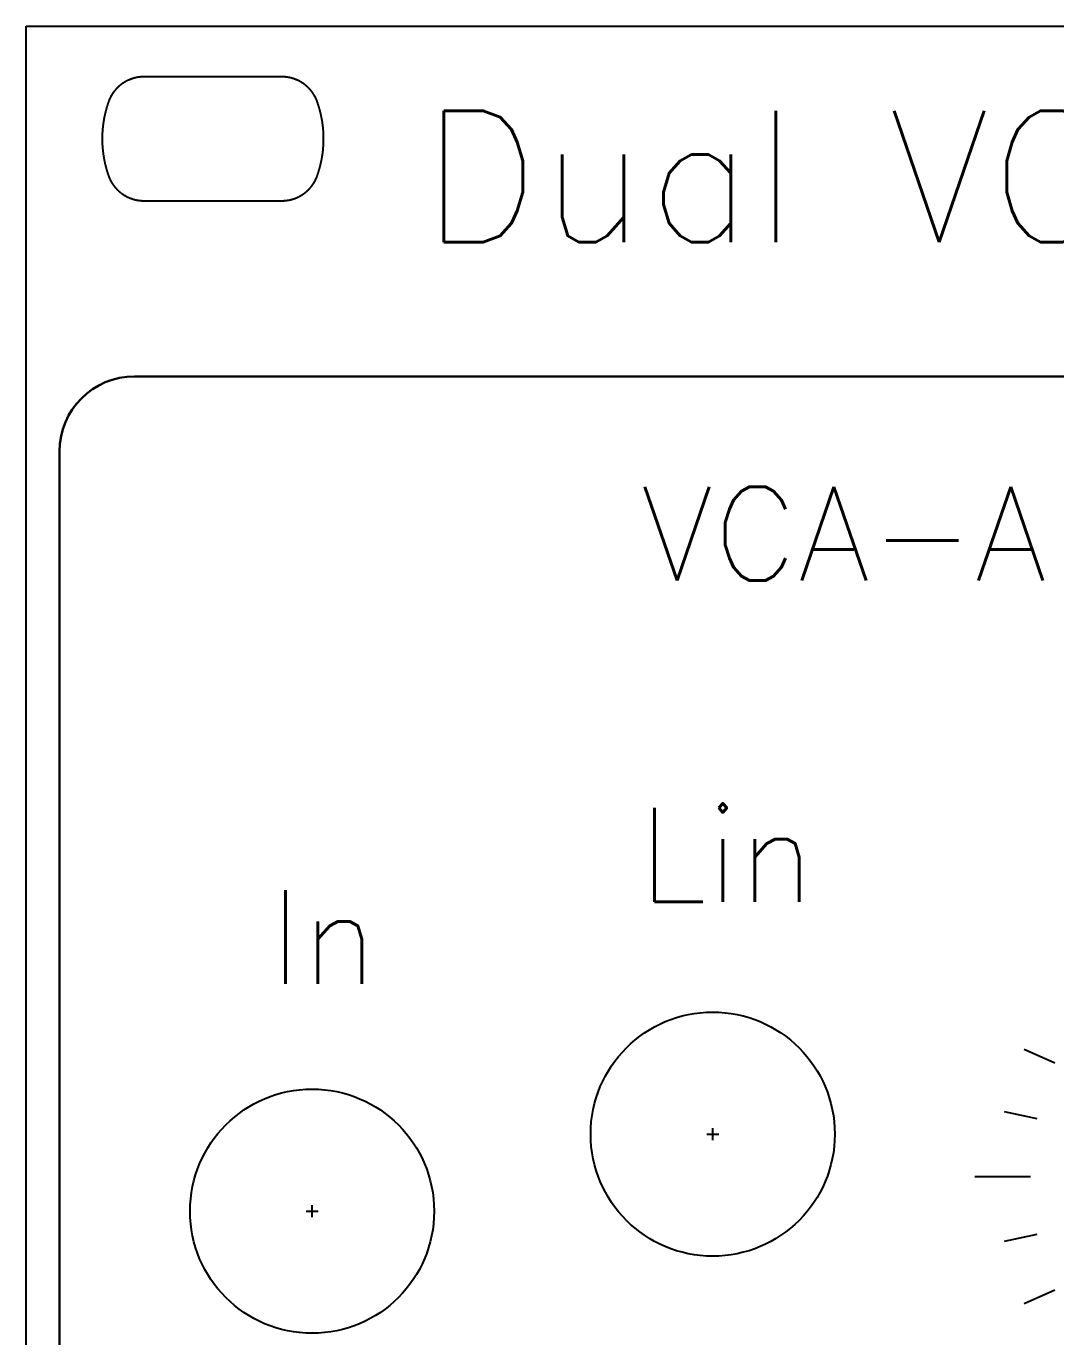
# Model space of a CAD drawing. Header units: millimetres. Extents: x 0 to 45, y 0 to 128.
# Drawn here: x 0 to 27.44, y 93.57 to 128.5 of the extents above; entities that cross this region are included whole.
import ezdxf

# ---------------------------------------------------------------- set-up
doc = ezdxf.new("R2010")
doc.units = ezdxf.units.MM
doc.header["$LTSCALE"] = 0.025
doc.layers.add('Object', color=7, linetype='Continuous')
doc.styles.get("Standard").update_dxf_attribs({"font": 'RomanS.ttf'})

msp = doc.modelspace()

# ---------------------------------------------------------------- linework, layer by layer
at = {"layer": 'Object', "color": 1}
for p, q in [((0, 128.5), (45.212, 128.5)), ((0, 0), (0, 128.5))]:
    msp.add_line(p, q, dxfattribs=at)
at = {"layer": 'Object', "lineweight": 30}
for p, q in [((2.887, 119.168), (42.325, 119.168)), ((0.887, 117.168), (0.887, 70.516))]:
    msp.add_line(p, q, dxfattribs=at)
at = {"layer": 'Object', "color": 1, "linetype": 'ByBlock'}
for p, q in [((18.138, 98.973), (18.457, 98.973)), ((18.298, 98.814), (18.298, 99.133)), ((7.461, 96.918), (7.78, 96.918)), ((7.62, 96.759), (7.62, 97.078))]:
    msp.add_line(p, q, dxfattribs=at)
msp.add_lwpolyline([(7.927, 125.57), (7.927, 125.578), (7.927, 125.586), (7.926, 125.594), (7.926, 125.601), (7.926, 125.609), (7.926, 125.617), (7.925, 125.625), (7.925, 125.633), (7.925, 125.64), (7.924, 125.648), (7.924, 125.656), (7.923, 125.664), (7.923, 125.671), (7.922, 125.679), (7.922, 125.687), (7.921, 125.695), (7.921, 125.703), (7.92, 125.71), (7.92, 125.718), (7.919, 125.726), (7.919, 125.734), (7.918, 125.742), (7.917, 125.749), (7.917, 125.757), (7.916, 125.765), (7.915, 125.773), (7.915, 125.78), (7.914, 125.788), (7.913, 125.796), (7.912, 125.804), (7.911, 125.812), (7.911, 125.819), (7.91, 125.827), (7.909, 125.835), (7.908, 125.843), (7.907, 125.85), (7.906, 125.858), (7.905, 125.866), (7.904, 125.874), (7.903, 125.881), (7.902, 125.889), (7.901, 125.897), (7.9, 125.905), (7.899, 125.912), (7.898, 125.92), (7.897, 125.928), (7.896, 125.936), (7.894, 125.943), (7.893, 125.951), (7.892, 125.959), (7.891, 125.966), (7.89, 125.974), (7.888, 125.982), (7.887, 125.99), (7.886, 125.997), (7.884, 126.005), (7.883, 126.013), (7.882, 126.02), (7.88, 126.028), (7.879, 126.036), (7.877, 126.044), (7.876, 126.051), (7.875, 126.059), (7.873, 126.067), (7.871, 126.074), (7.87, 126.082), (7.868, 126.09), (7.867, 126.097), (7.865, 126.105), (7.864, 126.113), (7.862, 126.12), (7.86, 126.128), (7.859, 126.136), (7.857, 126.143), (7.855, 126.151), (7.853, 126.159), (7.852, 126.166), (7.85, 126.174), (7.848, 126.182), (7.846, 126.189), (7.844, 126.197), (7.843, 126.204), (7.841, 126.212), (7.839, 126.22), (7.837, 126.227), (7.835, 126.235), (7.833, 126.243), (7.831, 126.25), (7.829, 126.258), (7.827, 126.265), (7.825, 126.273), (7.823, 126.281), (7.821, 126.288), (7.819, 126.296), (7.817, 126.303), (7.814, 126.311), (7.812, 126.318), (7.81, 126.326), (7.808, 126.334), (7.806, 126.341), (7.803, 126.349), (7.801, 126.356), (7.799, 126.364), (7.796, 126.371), (7.794, 126.379), (7.792, 126.386), (7.789, 126.394), (7.787, 126.401), (7.785, 126.409), (7.782, 126.416), (7.78, 126.424), (7.777, 126.431), (7.775, 126.439), (7.772, 126.446), (7.77, 126.454), (7.767, 126.461), (7.764, 126.469), (7.762, 126.476), (7.759, 126.484), (7.758, 126.488), (7.756, 126.493), (7.754, 126.498), (7.752, 126.502), (7.751, 126.507), (7.749, 126.512), (7.747, 126.516), (7.745, 126.521), (7.743, 126.525), (7.742, 126.53), (7.74, 126.535), (7.738, 126.539), (7.736, 126.544), (7.734, 126.548), (7.732, 126.553), (7.73, 126.557), (7.728, 126.562), (7.726, 126.566), (7.724, 126.571), (7.722, 126.575), (7.72, 126.579), (7.718, 126.584), (7.715, 126.588), (7.713, 126.593), (7.711, 126.597), (7.709, 126.601), (7.707, 126.606), (7.705, 126.61), (7.702, 126.614), (7.7, 126.619), (7.698, 126.623), (7.695, 126.627), (7.693, 126.632), (7.691, 126.636), (7.688, 126.64), (7.686, 126.644), (7.684, 126.649), (7.681, 126.653), (7.679, 126.657), (7.676, 126.661), (7.674, 126.665), (7.671, 126.669), (7.669, 126.673), (7.666, 126.678), (7.664, 126.682), (7.661, 126.686), (7.659, 126.69), (7.656, 126.694), (7.653, 126.698), (7.651, 126.702), (7.648, 126.706), (7.645, 126.71), (7.643, 126.714), (7.64, 126.718), (7.637, 126.722), (7.634, 126.726), (7.632, 126.73), (7.629, 126.734), (7.626, 126.738), (7.623, 126.741), (7.62, 126.745), (7.618, 126.749), (7.615, 126.753), (7.612, 126.757), (7.609, 126.761), (7.606, 126.764), (7.603, 126.768), (7.6, 126.772), (7.597, 126.776), (7.594, 126.779), (7.591, 126.783), (7.588, 126.787), (7.585, 126.791), (7.582, 126.794), (7.579, 126.798), (7.576, 126.801), (7.573, 126.805), (7.569, 126.809), (7.566, 126.812), (7.563, 126.816), (7.56, 126.819), (7.557, 126.823), (7.554, 126.826), (7.55, 126.83), (7.547, 126.833), (7.544, 126.837), (7.541, 126.84), (7.537, 126.844), (7.534, 126.847), (7.531, 126.851), (7.527, 126.854), (7.524, 126.857), (7.521, 126.861), (7.517, 126.864), (7.514, 126.867), (7.51, 126.871), (7.507, 126.874), (7.503, 126.877), (7.5, 126.881), (7.497, 126.884), (7.493, 126.887), (7.49, 126.89), (7.486, 126.893), (7.482, 126.897), (7.479, 126.9), (7.475, 126.903), (7.472, 126.906), (7.468, 126.909), (7.465, 126.912), (7.461, 126.915), (7.457, 126.918), (7.454, 126.921), (7.45, 126.924), (7.446, 126.927), (7.443, 126.93), (7.439, 126.933), (7.435, 126.936), (7.431, 126.939), (7.428, 126.942), (7.424, 126.945), (7.42, 126.948), (7.416, 126.951), (7.413, 126.954), (7.409, 126.956), (7.405, 126.959), (7.401, 126.962), (7.397, 126.965), (7.393, 126.968), (7.39, 126.97), (7.386, 126.973), (7.382, 126.976), (7.378, 126.978), (7.374, 126.981), (7.37, 126.984), (7.366, 126.986), (7.362, 126.989), (7.358, 126.991), (7.354, 126.994), (7.35, 126.997), (7.346, 126.999), (7.342, 127.002), (7.338, 127.004), (7.334, 127.007), (7.33, 127.009), (7.326, 127.011), (7.322, 127.014), (7.318, 127.016), (7.313, 127.019), (7.309, 127.021), (7.305, 127.023), (7.301, 127.026), (7.297, 127.028), (7.293, 127.03), (7.289, 127.032), (7.284, 127.035), (7.28, 127.037), (7.276, 127.039), (7.272, 127.041), (7.267, 127.043), (7.263, 127.046), (7.259, 127.048), (7.255, 127.05), (7.25, 127.052), (7.246, 127.054), (7.242, 127.056), (7.238, 127.058), (7.233, 127.06), (7.229, 127.062), (7.225, 127.064), (7.22, 127.066), (7.216, 127.068), (7.211, 127.07), (7.207, 127.072), (7.203, 127.073), (7.198, 127.075), (7.194, 127.077), (7.189, 127.079), (7.185, 127.081), (7.181, 127.082), (7.176, 127.084), (7.172, 127.086), (7.167, 127.088), (7.163, 127.089), (7.158, 127.091), (7.154, 127.092), (7.149, 127.094), (7.145, 127.096), (7.14, 127.097), (7.136, 127.099), (7.131, 127.1), (7.127, 127.102), (7.122, 127.103), (7.117, 127.105), (7.113, 127.106), (7.108, 127.108), (7.104, 127.109), (7.099, 127.11), (7.094, 127.112), (7.09, 127.113), (7.085, 127.114), (7.081, 127.116), (7.076, 127.117), (7.071, 127.118), (7.067, 127.119), (7.062, 127.121), (7.057, 127.122), (7.053, 127.123), (7.048, 127.124), (7.043, 127.125), (7.039, 127.126), (7.034, 127.127), (7.029, 127.128), (7.024, 127.129), (7.02, 127.13), (7.015, 127.131), (7.01, 127.132), (7.005, 127.133), (7.001, 127.134), (6.996, 127.135), (6.991, 127.136), (6.986, 127.137), (6.982, 127.137), (6.977, 127.138), (6.972, 127.139), (6.967, 127.14), (6.962, 127.14), (6.958, 127.141), (6.953, 127.142), (6.948, 127.143), (6.943, 127.143), (6.938, 127.144), (6.933, 127.144), (6.929, 127.145), (6.924, 127.145), (6.919, 127.146), (6.914, 127.146), (6.909, 127.147), (6.904, 127.147), (6.899, 127.148), (6.894, 127.148), (6.889, 127.149), (6.885, 127.149), (6.88, 127.149), (6.875, 127.15), (6.87, 127.15), (6.865, 127.15), (6.86, 127.15), (6.855, 127.151), (6.85, 127.151), (6.845, 127.151), (6.84, 127.151), (6.835, 127.151), (6.83, 127.151), (6.825, 127.151), (6.82, 127.151), (6.815, 127.151), (3.137, 127.151), (3.132, 127.151), (3.127, 127.151), (3.122, 127.151), (3.117, 127.151), (3.112, 127.151), (3.107, 127.151), (3.102, 127.151), (3.097, 127.151), (3.092, 127.15), (3.087, 127.15), (3.082, 127.15), (3.077, 127.15), (3.072, 127.149), (3.067, 127.149), (3.063, 127.149), (3.058, 127.148), (3.053, 127.148), (3.048, 127.147), (3.043, 127.147), (3.038, 127.146), (3.033, 127.146), (3.028, 127.145), (3.023, 127.145), (3.019, 127.144), (3.014, 127.144), (3.009, 127.143), (3.004, 127.143), (2.999, 127.142), (2.994, 127.141), (2.99, 127.14), (2.985, 127.14), (2.98, 127.139), (2.975, 127.138), (2.97, 127.137), (2.966, 127.137), (2.961, 127.136), (2.956, 127.135), (2.951, 127.134), (2.947, 127.133), (2.942, 127.132), (2.937, 127.131), (2.932, 127.13), (2.928, 127.129), (2.923, 127.128), (2.918, 127.127), (2.913, 127.126), (2.909, 127.125), (2.904, 127.124), (2.899, 127.123), (2.895, 127.122), (2.89, 127.121), (2.885, 127.119), (2.881, 127.118), (2.876, 127.117), (2.871, 127.116), (2.867, 127.114), (2.862, 127.113), (2.858, 127.112), (2.853, 127.11), (2.848, 127.109), (2.844, 127.108), (2.839, 127.106), (2.835, 127.105), (2.83, 127.103), (2.825, 127.102), (2.821, 127.1), (2.816, 127.099), (2.812, 127.097), (2.807, 127.096), (2.803, 127.094), (2.798, 127.092), (2.794, 127.091), (2.789, 127.089), (2.785, 127.088), (2.78, 127.086), (2.776, 127.084), (2.771, 127.082), (2.767, 127.081), (2.763, 127.079), (2.758, 127.077), (2.754, 127.075), (2.749, 127.073), (2.745, 127.072), (2.741, 127.07), (2.736, 127.068), (2.732, 127.066), (2.727, 127.064), (2.723, 127.062), (2.719, 127.06), (2.714, 127.058), (2.71, 127.056), (2.706, 127.054), (2.702, 127.052), (2.697, 127.05), (2.693, 127.048), (2.689, 127.046), (2.685, 127.043), (2.68, 127.041), (2.676, 127.039), (2.672, 127.037), (2.668, 127.035), (2.663, 127.032), (2.659, 127.03), (2.655, 127.028), (2.651, 127.026), (2.647, 127.023), (2.643, 127.021), (2.639, 127.019), (2.634, 127.016), (2.63, 127.014), (2.626, 127.011), (2.622, 127.009), (2.618, 127.007), (2.614, 127.004), (2.61, 127.002), (2.606, 126.999), (2.602, 126.997), (2.598, 126.994), (2.594, 126.991), (2.59, 126.989), (2.586, 126.986), (2.582, 126.984), (2.578, 126.981), (2.574, 126.978), (2.57, 126.976), (2.566, 126.973), (2.562, 126.97), (2.559, 126.968), (2.555, 126.965), (2.551, 126.962), (2.547, 126.959), (2.543, 126.956), (2.539, 126.954), (2.536, 126.951), (2.532, 126.948), (2.528, 126.945), (2.524, 126.942), (2.521, 126.939), (2.517, 126.936), (2.513, 126.933), (2.509, 126.93), (2.506, 126.927), (2.502, 126.924), (2.498, 126.921), (2.495, 126.918), (2.491, 126.915), (2.487, 126.912), (2.484, 126.909), (2.48, 126.906), (2.477, 126.903), (2.473, 126.9), (2.47, 126.897), (2.466, 126.893), (2.462, 126.89), (2.459, 126.887), (2.455, 126.884), (2.452, 126.881), (2.449, 126.877), (2.445, 126.874), (2.442, 126.871), (2.438, 126.867), (2.435, 126.864), (2.431, 126.861), (2.428, 126.857), (2.425, 126.854), (2.421, 126.851), (2.418, 126.847), (2.415, 126.844), (2.411, 126.84), (2.408, 126.837), (2.405, 126.833), (2.402, 126.83), (2.398, 126.826), (2.395, 126.823), (2.392, 126.819), (2.389, 126.816), (2.386, 126.812), (2.383, 126.809), (2.379, 126.805), (2.376, 126.801), (2.373, 126.798), (2.37, 126.794), (2.367, 126.791), (2.364, 126.787), (2.361, 126.783), (2.358, 126.779), (2.355, 126.776), (2.352, 126.772), (2.349, 126.768), (2.346, 126.764), (2.343, 126.761), (2.34, 126.757), (2.337, 126.753), (2.334, 126.749), (2.332, 126.745), (2.329, 126.741), (2.326, 126.738), (2.323, 126.734), (2.32, 126.73), (2.318, 126.726), (2.315, 126.722), (2.312, 126.718), (2.309, 126.714), (2.307, 126.71), (2.304, 126.706), (2.301, 126.702), (2.299, 126.698), (2.296, 126.694), (2.293, 126.69), (2.291, 126.686), (2.288, 126.682), (2.286, 126.678), (2.283, 126.673), (2.281, 126.669), (2.278, 126.665), (2.276, 126.661), (2.273, 126.657), (2.271, 126.653), (2.268, 126.649), (2.266, 126.644), (2.264, 126.64), (2.261, 126.636), (2.259, 126.632), (2.257, 126.627), (2.254, 126.623), (2.252, 126.619), (2.25, 126.614), (2.247, 126.61), (2.245, 126.606), (2.243, 126.601), (2.241, 126.597), (2.239, 126.593), (2.237, 126.588), (2.234, 126.584), (2.232, 126.579), (2.23, 126.575), (2.228, 126.571), (2.226, 126.566), (2.224, 126.562), (2.222, 126.557), (2.22, 126.553), (2.218, 126.548), (2.216, 126.544), (2.214, 126.539), (2.212, 126.535), (2.21, 126.53), (2.209, 126.525), (2.207, 126.521), (2.205, 126.516), (2.203, 126.512), (2.201, 126.507), (2.2, 126.502), (2.198, 126.498), (2.196, 126.493), (2.195, 126.488), (2.193, 126.484), (2.19, 126.476), (2.188, 126.469), (2.185, 126.461), (2.182, 126.454), (2.18, 126.446), (2.177, 126.439), (2.175, 126.431), (2.172, 126.424), (2.17, 126.416), (2.168, 126.409), (2.165, 126.401), (2.163, 126.394), (2.16, 126.386), (2.158, 126.379), (2.156, 126.371), (2.153, 126.364), (2.151, 126.356), (2.149, 126.349), (2.146, 126.341), (2.144, 126.334), (2.142, 126.326), (2.14, 126.318), (2.138, 126.311), (2.135, 126.303), (2.133, 126.296), (2.131, 126.288), (2.129, 126.281), (2.127, 126.273), (2.125, 126.265), (2.123, 126.258), (2.121, 126.25), (2.119, 126.243), (2.117, 126.235), (2.115, 126.227), (2.113, 126.22), (2.111, 126.212), (2.109, 126.204), (2.108, 126.197), (2.106, 126.189), (2.104, 126.182), (2.102, 126.174), (2.1, 126.166), (2.099, 126.159), (2.097, 126.151), (2.095, 126.143), (2.093, 126.136), (2.092, 126.128), (2.09, 126.12), (2.088, 126.113), (2.087, 126.105), (2.085, 126.097), (2.084, 126.09), (2.082, 126.082), (2.081, 126.074), (2.079, 126.067), (2.077, 126.059), (2.076, 126.051), (2.075, 126.044), (2.073, 126.036), (2.072, 126.028), (2.07, 126.02), (2.069, 126.013), (2.068, 126.005), (2.066, 125.997), (2.065, 125.99), (2.064, 125.982), (2.062, 125.974), (2.061, 125.966), (2.06, 125.959), (2.059, 125.951), (2.058, 125.943), (2.056, 125.936), (2.055, 125.928), (2.054, 125.92), (2.053, 125.912), (2.052, 125.905), (2.051, 125.897), (2.05, 125.889), (2.049, 125.881), (2.048, 125.874), (2.047, 125.866), (2.046, 125.858), (2.045, 125.85), (2.044, 125.843), (2.043, 125.835), (2.042, 125.827), (2.041, 125.819), (2.041, 125.812), (2.04, 125.804), (2.039, 125.796), (2.038, 125.788), (2.037, 125.78), (2.037, 125.773), (2.036, 125.765), (2.035, 125.757), (2.035, 125.749), (2.034, 125.742), (2.033, 125.734), (2.033, 125.726), (2.032, 125.718), (2.032, 125.71), (2.031, 125.703), (2.031, 125.695), (2.03, 125.687), (2.03, 125.679), (2.029, 125.671), (2.029, 125.664), (2.028, 125.656), (2.028, 125.648), (2.027, 125.64), (2.027, 125.633), (2.027, 125.625), (2.026, 125.617), (2.026, 125.609), (2.026, 125.601), (2.026, 125.594), (2.025, 125.586), (2.025, 125.578), (2.025, 125.57), (2.025, 125.562), (2.025, 125.555), (2.024, 125.547), (2.024, 125.539), (2.024, 125.531), (2.024, 125.523), (2.024, 125.516), (2.024, 125.508), (2.024, 125.5), (2.024, 125.492), (2.024, 125.484), (2.024, 125.477), (2.024, 125.469), (2.024, 125.461), (2.024, 125.453), (2.025, 125.445), (2.025, 125.438), (2.025, 125.43), (2.025, 125.422), (2.025, 125.414), (2.026, 125.406), (2.026, 125.399), (2.026, 125.391), (2.026, 125.383), (2.027, 125.375), (2.027, 125.367), (2.027, 125.36), (2.028, 125.352), (2.028, 125.344), (2.029, 125.336), (2.029, 125.329), (2.03, 125.321), (2.03, 125.313), (2.031, 125.305), (2.031, 125.297), (2.032, 125.29), (2.032, 125.282), (2.033, 125.274), (2.033, 125.266), (2.034, 125.258), (2.035, 125.251), (2.035, 125.243), (2.036, 125.235), (2.037, 125.227), (2.037, 125.22), (2.038, 125.212), (2.039, 125.204), (2.04, 125.196), (2.041, 125.188), (2.041, 125.181), (2.042, 125.173), (2.043, 125.165), (2.044, 125.157), (2.045, 125.15), (2.046, 125.142), (2.047, 125.134), (2.048, 125.126), (2.049, 125.119), (2.05, 125.111), (2.051, 125.103), (2.052, 125.095), (2.053, 125.088), (2.054, 125.08), (2.055, 125.072), (2.056, 125.064), (2.058, 125.057), (2.059, 125.049), (2.06, 125.041), (2.061, 125.034), (2.062, 125.026), (2.064, 125.018), (2.065, 125.01), (2.066, 125.003), (2.068, 124.995), (2.069, 124.987), (2.07, 124.98), (2.072, 124.972), (2.073, 124.964), (2.075, 124.956), (2.076, 124.949), (2.077, 124.941), (2.079, 124.933), (2.081, 124.926), (2.082, 124.918), (2.084, 124.91), (2.085, 124.903), (2.087, 124.895), (2.088, 124.887), (2.09, 124.88), (2.092, 124.872), (2.093, 124.864), (2.095, 124.857), (2.097, 124.849), (2.099, 124.841), (2.1, 124.834), (2.102, 124.826), (2.104, 124.818), (2.106, 124.811), (2.108, 124.803), (2.109, 124.796), (2.111, 124.788), (2.113, 124.78), (2.115, 124.773), (2.117, 124.765), (2.119, 124.757), (2.121, 124.75), (2.123, 124.742), (2.125, 124.735), (2.127, 124.727), (2.129, 124.719), (2.131, 124.712), (2.133, 124.704), (2.135, 124.697), (2.138, 124.689), (2.14, 124.682), (2.142, 124.674), (2.144, 124.666), (2.146, 124.659), (2.149, 124.651), (2.151, 124.644), (2.153, 124.636), (2.156, 124.629), (2.158, 124.621), (2.16, 124.614), (2.163, 124.606), (2.165, 124.599), (2.168, 124.591), (2.17, 124.584), (2.172, 124.576), (2.175, 124.569), (2.177, 124.561), (2.18, 124.554), (2.182, 124.546), (2.185, 124.539), (2.188, 124.531), (2.19, 124.524), (2.193, 124.516), (2.195, 124.512), (2.196, 124.507), (2.198, 124.502), (2.2, 124.498), (2.201, 124.493), (2.203, 124.488), (2.205, 124.484), (2.207, 124.479), (2.209, 124.475), (2.21, 124.47), (2.212, 124.465), (2.214, 124.461), (2.216, 124.456), (2.218, 124.452), (2.22, 124.447), (2.222, 124.443), (2.224, 124.438), (2.226, 124.434), (2.228, 124.429), (2.23, 124.425), (2.232, 124.421), (2.234, 124.416), (2.237, 124.412), (2.239, 124.407), (2.241, 124.403), (2.243, 124.399), (2.245, 124.394), (2.247, 124.39), (2.25, 124.386), (2.252, 124.381), (2.254, 124.377), (2.257, 124.373), (2.259, 124.368), (2.261, 124.364), (2.264, 124.36), (2.266, 124.356), (2.268, 124.351), (2.271, 124.347), (2.273, 124.343), (2.276, 124.339), (2.278, 124.335), (2.281, 124.331), (2.283, 124.327), (2.286, 124.322), (2.288, 124.318), (2.291, 124.314), (2.293, 124.31), (2.296, 124.306), (2.299, 124.302), (2.301, 124.298), (2.304, 124.294), (2.307, 124.29), (2.309, 124.286), (2.312, 124.282), (2.315, 124.278), (2.318, 124.274), (2.32, 124.27), (2.323, 124.266), (2.326, 124.262), (2.329, 124.259), (2.332, 124.255), (2.334, 124.251), (2.337, 124.247), (2.34, 124.243), (2.343, 124.239), (2.346, 124.236), (2.349, 124.232), (2.352, 124.228), (2.355, 124.224), (2.358, 124.221), (2.361, 124.217), (2.364, 124.213), (2.367, 124.209), (2.37, 124.206), (2.373, 124.202), (2.376, 124.199), (2.379, 124.195), (2.383, 124.191), (2.386, 124.188), (2.389, 124.184), (2.392, 124.181), (2.395, 124.177), (2.398, 124.174), (2.402, 124.17), (2.405, 124.167), (2.408, 124.163), (2.411, 124.16), (2.415, 124.156), (2.418, 124.153), (2.421, 124.149), (2.425, 124.146), (2.428, 124.143), (2.431, 124.139), (2.435, 124.136), (2.438, 124.133), (2.442, 124.129), (2.445, 124.126), (2.449, 124.123), (2.452, 124.119), (2.455, 124.116), (2.459, 124.113), (2.462, 124.11), (2.466, 124.107), (2.47, 124.103), (2.473, 124.1), (2.477, 124.097), (2.48, 124.094), (2.484, 124.091), (2.487, 124.088), (2.491, 124.085), (2.495, 124.082), (2.498, 124.079), (2.502, 124.076), (2.506, 124.073), (2.509, 124.07), (2.513, 124.067), (2.517, 124.064), (2.521, 124.061), (2.524, 124.058), (2.528, 124.055), (2.532, 124.052), (2.536, 124.049), (2.539, 124.046), (2.543, 124.044), (2.547, 124.041), (2.551, 124.038), (2.555, 124.035), (2.559, 124.032), (2.562, 124.03), (2.566, 124.027), (2.57, 124.024), (2.574, 124.022), (2.578, 124.019), (2.582, 124.016), (2.586, 124.014), (2.59, 124.011), (2.594, 124.009), (2.598, 124.006), (2.602, 124.003), (2.606, 124.001), (2.61, 123.998), (2.614, 123.996), (2.618, 123.993), (2.622, 123.991), (2.626, 123.989), (2.63, 123.986), (2.634, 123.984), (2.639, 123.981), (2.643, 123.979), (2.647, 123.977), (2.651, 123.974), (2.655, 123.972), (2.659, 123.97), (2.663, 123.968), (2.668, 123.965), (2.672, 123.963), (2.676, 123.961), (2.68, 123.959), (2.685, 123.957), (2.689, 123.954), (2.693, 123.952), (2.697, 123.95), (2.702, 123.948), (2.706, 123.946), (2.71, 123.944), (2.714, 123.942), (2.719, 123.94), (2.723, 123.938), (2.727, 123.936), (2.732, 123.934), (2.736, 123.932), (2.741, 123.93), (2.745, 123.928), (2.749, 123.927), (2.754, 123.925), (2.758, 123.923), (2.763, 123.921), (2.767, 123.919), (2.771, 123.918), (2.776, 123.916), (2.78, 123.914), (2.785, 123.912), (2.789, 123.911), (2.794, 123.909), (2.798, 123.908), (2.803, 123.906), (2.807, 123.904), (2.812, 123.903), (2.816, 123.901), (2.821, 123.9), (2.825, 123.898), (2.83, 123.897), (2.835, 123.895), (2.839, 123.894), (2.844, 123.892), (2.848, 123.891), (2.853, 123.89), (2.858, 123.888), (2.862, 123.887), (2.867, 123.886), (2.871, 123.884), (2.876, 123.883), (2.881, 123.882), (2.885, 123.881), (2.89, 123.879), (2.895, 123.878), (2.899, 123.877), (2.904, 123.876), (2.909, 123.875), (2.913, 123.874), (2.918, 123.873), (2.923, 123.872), (2.928, 123.871), (2.932, 123.87), (2.937, 123.869), (2.942, 123.868), (2.947, 123.867), (2.951, 123.866), (2.956, 123.865), (2.961, 123.864), (2.966, 123.863), (2.97, 123.863), (2.975, 123.862), (2.98, 123.861), (2.985, 123.86), (2.99, 123.86), (2.994, 123.859), (2.999, 123.858), (3.004, 123.857), (3.009, 123.857), (3.014, 123.856), (3.019, 123.856), (3.023, 123.855), (3.028, 123.855), (3.033, 123.854), (3.038, 123.854), (3.043, 123.853), (3.048, 123.853), (3.053, 123.852), (3.058, 123.852), (3.063, 123.851), (3.067, 123.851), (3.072, 123.851), (3.077, 123.85), (3.082, 123.85), (3.087, 123.85), (3.092, 123.85), (3.097, 123.849), (3.102, 123.849), (3.107, 123.849), (3.112, 123.849), (3.117, 123.849), (3.122, 123.849), (3.127, 123.849), (3.132, 123.849), (3.137, 123.849), (6.815, 123.849), (6.82, 123.849), (6.825, 123.849), (6.83, 123.849), (6.835, 123.849), (6.84, 123.849), (6.845, 123.849), (6.85, 123.849), (6.855, 123.849), (6.86, 123.85), (6.865, 123.85), (6.87, 123.85), (6.875, 123.85), (6.88, 123.851), (6.885, 123.851), (6.889, 123.851), (6.894, 123.852), (6.899, 123.852), (6.904, 123.853), (6.909, 123.853), (6.914, 123.854), (6.919, 123.854), (6.924, 123.855), (6.929, 123.855), (6.933, 123.856), (6.938, 123.856), (6.943, 123.857), (6.948, 123.857), (6.953, 123.858), (6.958, 123.859), (6.962, 123.86), (6.967, 123.86), (6.972, 123.861), (6.977, 123.862), (6.982, 123.863), (6.986, 123.863), (6.991, 123.864), (6.996, 123.865), (7.001, 123.866), (7.005, 123.867), (7.01, 123.868), (7.015, 123.869), (7.02, 123.87), (7.024, 123.871), (7.029, 123.872), (7.034, 123.873), (7.039, 123.874), (7.043, 123.875), (7.048, 123.876), (7.053, 123.877), (7.057, 123.878), (7.062, 123.879), (7.067, 123.881), (7.071, 123.882), (7.076, 123.883), (7.081, 123.884), (7.085, 123.886), (7.09, 123.887), (7.094, 123.888), (7.099, 123.89), (7.104, 123.891), (7.108, 123.892), (7.113, 123.894), (7.117, 123.895), (7.122, 123.897), (7.127, 123.898), (7.131, 123.9), (7.136, 123.901), (7.14, 123.903), (7.145, 123.904), (7.149, 123.906), (7.154, 123.908), (7.158, 123.909), (7.163, 123.911), (7.167, 123.912), (7.172, 123.914), (7.176, 123.916), (7.181, 123.918), (7.185, 123.919), (7.189, 123.921), (7.194, 123.923), (7.198, 123.925), (7.203, 123.927), (7.207, 123.928), (7.211, 123.93), (7.216, 123.932), (7.22, 123.934), (7.225, 123.936), (7.229, 123.938), (7.233, 123.94), (7.238, 123.942), (7.242, 123.944), (7.246, 123.946), (7.25, 123.948), (7.255, 123.95), (7.259, 123.952), (7.263, 123.954), (7.267, 123.957), (7.272, 123.959), (7.276, 123.961), (7.28, 123.963), (7.284, 123.965), (7.289, 123.968), (7.293, 123.97), (7.297, 123.972), (7.301, 123.974), (7.305, 123.977), (7.309, 123.979), (7.313, 123.981), (7.318, 123.984), (7.322, 123.986), (7.326, 123.989), (7.33, 123.991), (7.334, 123.993), (7.338, 123.996), (7.342, 123.998), (7.346, 124.001), (7.35, 124.003), (7.354, 124.006), (7.358, 124.009), (7.362, 124.011), (7.366, 124.014), (7.37, 124.016), (7.374, 124.019), (7.378, 124.022), (7.382, 124.024), (7.386, 124.027), (7.39, 124.03), (7.393, 124.032), (7.397, 124.035), (7.401, 124.038), (7.405, 124.041), (7.409, 124.044), (7.413, 124.046), (7.416, 124.049), (7.42, 124.052), (7.424, 124.055), (7.428, 124.058), (7.431, 124.061), (7.435, 124.064), (7.439, 124.067), (7.443, 124.07), (7.446, 124.073), (7.45, 124.076), (7.454, 124.079), (7.457, 124.082), (7.461, 124.085), (7.465, 124.088), (7.468, 124.091), (7.472, 124.094), (7.475, 124.097), (7.479, 124.1), (7.482, 124.103), (7.486, 124.107), (7.49, 124.11), (7.493, 124.113), (7.497, 124.116), (7.5, 124.119), (7.503, 124.123), (7.507, 124.126), (7.51, 124.129), (7.514, 124.133), (7.517, 124.136), (7.521, 124.139), (7.524, 124.143), (7.527, 124.146), (7.531, 124.149), (7.534, 124.153), (7.537, 124.156), (7.541, 124.16), (7.544, 124.163), (7.547, 124.167), (7.55, 124.17), (7.554, 124.174), (7.557, 124.177), (7.56, 124.181), (7.563, 124.184), (7.566, 124.188), (7.569, 124.191), (7.573, 124.195), (7.576, 124.199), (7.579, 124.202), (7.582, 124.206), (7.585, 124.209), (7.588, 124.213), (7.591, 124.217), (7.594, 124.221), (7.597, 124.224), (7.6, 124.228), (7.603, 124.232), (7.606, 124.236), (7.609, 124.239), (7.612, 124.243), (7.615, 124.247), (7.618, 124.251), (7.62, 124.255), (7.623, 124.259), (7.626, 124.262), (7.629, 124.266), (7.632, 124.27), (7.634, 124.274), (7.637, 124.278), (7.64, 124.282), (7.643, 124.286), (7.645, 124.29), (7.648, 124.294), (7.651, 124.298), (7.653, 124.302), (7.656, 124.306), (7.659, 124.31), (7.661, 124.314), (7.664, 124.318), (7.666, 124.322), (7.669, 124.327), (7.671, 124.331), (7.674, 124.335), (7.676, 124.339), (7.679, 124.343), (7.681, 124.347), (7.684, 124.351), (7.686, 124.356), (7.688, 124.36), (7.691, 124.364), (7.693, 124.368), (7.695, 124.373), (7.698, 124.377), (7.7, 124.381), (7.702, 124.386), (7.705, 124.39), (7.707, 124.394), (7.709, 124.399), (7.711, 124.403), (7.713, 124.407), (7.715, 124.412), (7.718, 124.416), (7.72, 124.421), (7.722, 124.425), (7.724, 124.429), (7.726, 124.434), (7.728, 124.438), (7.73, 124.443), (7.732, 124.447), (7.734, 124.452), (7.736, 124.456), (7.738, 124.461), (7.74, 124.465), (7.742, 124.47), (7.743, 124.475), (7.745, 124.479), (7.747, 124.484), (7.749, 124.488), (7.751, 124.493), (7.752, 124.498), (7.754, 124.502), (7.756, 124.507), (7.758, 124.512), (7.759, 124.516), (7.762, 124.524), (7.764, 124.531), (7.767, 124.539), (7.77, 124.546), (7.772, 124.554), (7.775, 124.561), (7.777, 124.569), (7.78, 124.576), (7.782, 124.584), (7.785, 124.591), (7.787, 124.599), (7.789, 124.606), (7.792, 124.614), (7.794, 124.621), (7.796, 124.629), (7.799, 124.636), (7.801, 124.644), (7.803, 124.651), (7.806, 124.659), (7.808, 124.666), (7.81, 124.674), (7.812, 124.682), (7.814, 124.689), (7.817, 124.697), (7.819, 124.704), (7.821, 124.712), (7.823, 124.719), (7.825, 124.727), (7.827, 124.735), (7.829, 124.742), (7.831, 124.75), (7.833, 124.757), (7.835, 124.765), (7.837, 124.773), (7.839, 124.78), (7.841, 124.788), (7.843, 124.796), (7.844, 124.803), (7.846, 124.811), (7.848, 124.818), (7.85, 124.826), (7.852, 124.834), (7.853, 124.841), (7.855, 124.849), (7.857, 124.857), (7.859, 124.864), (7.86, 124.872), (7.862, 124.88), (7.864, 124.887), (7.865, 124.895), (7.867, 124.903), (7.868, 124.91), (7.87, 124.918), (7.871, 124.926), (7.873, 124.933), (7.875, 124.941), (7.876, 124.949), (7.877, 124.956), (7.879, 124.964), (7.88, 124.972), (7.882, 124.98), (7.883, 124.987), (7.884, 124.995), (7.886, 125.003), (7.887, 125.01), (7.888, 125.018), (7.89, 125.026), (7.891, 125.034), (7.892, 125.041), (7.893, 125.049), (7.894, 125.057), (7.896, 125.064), (7.897, 125.072), (7.898, 125.08), (7.899, 125.088), (7.9, 125.095), (7.901, 125.103), (7.902, 125.111), (7.903, 125.119), (7.904, 125.126), (7.905, 125.134), (7.906, 125.142), (7.907, 125.15), (7.908, 125.157), (7.909, 125.165), (7.91, 125.173), (7.911, 125.181), (7.911, 125.188), (7.912, 125.196), (7.913, 125.204), (7.914, 125.212), (7.915, 125.22), (7.915, 125.227), (7.916, 125.235), (7.917, 125.243), (7.917, 125.251), (7.918, 125.258), (7.919, 125.266), (7.919, 125.274), (7.92, 125.282), (7.92, 125.29), (7.921, 125.297), (7.921, 125.305), (7.922, 125.313), (7.922, 125.321), (7.923, 125.329), (7.923, 125.336), (7.924, 125.344), (7.924, 125.352), (7.925, 125.36), (7.925, 125.367), (7.925, 125.375), (7.926, 125.383), (7.926, 125.391), (7.926, 125.399), (7.926, 125.406), (7.927, 125.414), (7.927, 125.422), (7.927, 125.43), (7.927, 125.438), (7.927, 125.445), (7.928, 125.453), (7.928, 125.461), (7.928, 125.469), (7.928, 125.477), (7.928, 125.484), (7.928, 125.492), (7.928, 125.5), (7.928, 125.508), (7.928, 125.516), (7.928, 125.523), (7.928, 125.531), (7.928, 125.539), (7.928, 125.547), (7.927, 125.555), (7.927, 125.562)], close=True, dxfattribs=at)
at = {"layer": 'Object', "color": 7}
for points in [[(27.415, 100.866), (26.6, 101.23)], [(26.063, 99.574), (26.934, 99.389)], [(25.286, 97.844), (26.772, 97.844)], [(26.934, 96.299), (26.063, 96.114)], [(26.6, 94.458), (27.415, 94.822)]]:
    msp.add_lwpolyline(points, dxfattribs=at)
at = {"layer": 'Object', "color": 1, "linetype": 'ByBlock'}
for centre in [(18.298, 98.973), (7.62, 96.918)]:
    msp.add_circle(centre, 3.253, dxfattribs=at)
at = {"layer": 'Object', "lineweight": 30}
msp.add_arc((2.887, 117.168), 2, 90, 180, dxfattribs=at)

# ---------------------------------------------------------------- texts
at = {"layer": 'Object', "attachment_point": 1}
for s, insert, char_height, width in [('{\\fRomanS|b1|i0|c0|p0;Dual VCA}', (10.533, 126.247), 3.5, 27.11989), ('{VCA-A}', (16.384, 116.224), 2.5, 7.40805), ('{Lin}', (16.316, 107.667), 2.5, 7.40805), ('{In}', (6.485, 105.474), 2.5, 7.40805)]:
    msp.add_mtext(s, dxfattribs=dict(at, insert=insert, char_height=char_height, width=width))

doc.saveas('drawing.dxf')
